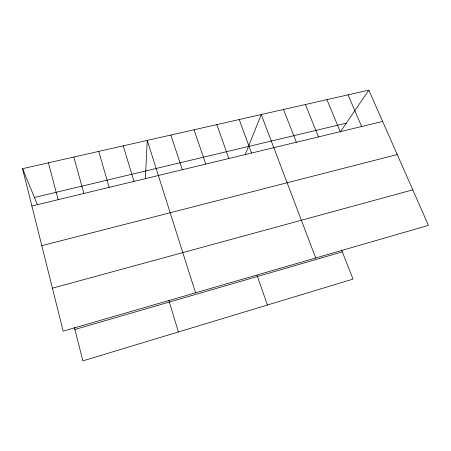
<?xml version="1.0" encoding="UTF-8"?>
<svg xmlns="http://www.w3.org/2000/svg" width="451" height="451" viewBox="0 0 451 451"><rect width="100%" height="100%" fill="white"/><g stroke="black" fill="none" stroke-linecap="round" stroke-linejoin="round"><path stroke-width="0.68" d="M145.385 178.63L147.246 140.396L195.548 292.8M245.164 154.755L261.219 114.543L315.717 258M340.263 132.008L368.828 90.132L428.45 225.353L63.151 331.147L22.55 168.68L368.828 90.132M74.877 329.478L342.286 251.861M52.412 288.178L412.8 189.854M41.791 245.665L397.23 154.546M31.88 206.006L382.634 121.437M34.428 197.465L346.289 123.174M348.042 94.845L361.623 126.505M326.902 99.643L340.246 131.658M22.55 168.68L37.433 204.76M305.389 104.525L318.491 136.901M341.514 249.893L353.02 279.113L82.905 360.868L74.376 327.499M283.499 109.486L296.352 142.24M239.216 119.532L251.534 153.047M216.824 124.611L228.866 158.51M257.008 275.172L267.42 305.023M194.043 129.781L205.791 164.074M170.85 135.041L182.3 169.739M123.213 145.848L134.009 181.381M168.742 300.09L178.404 331.964M98.735 151.401L109.187 187.368M73.812 157.055L83.903 193.462M48.42 162.811L58.14 199.675"/></g></svg>
